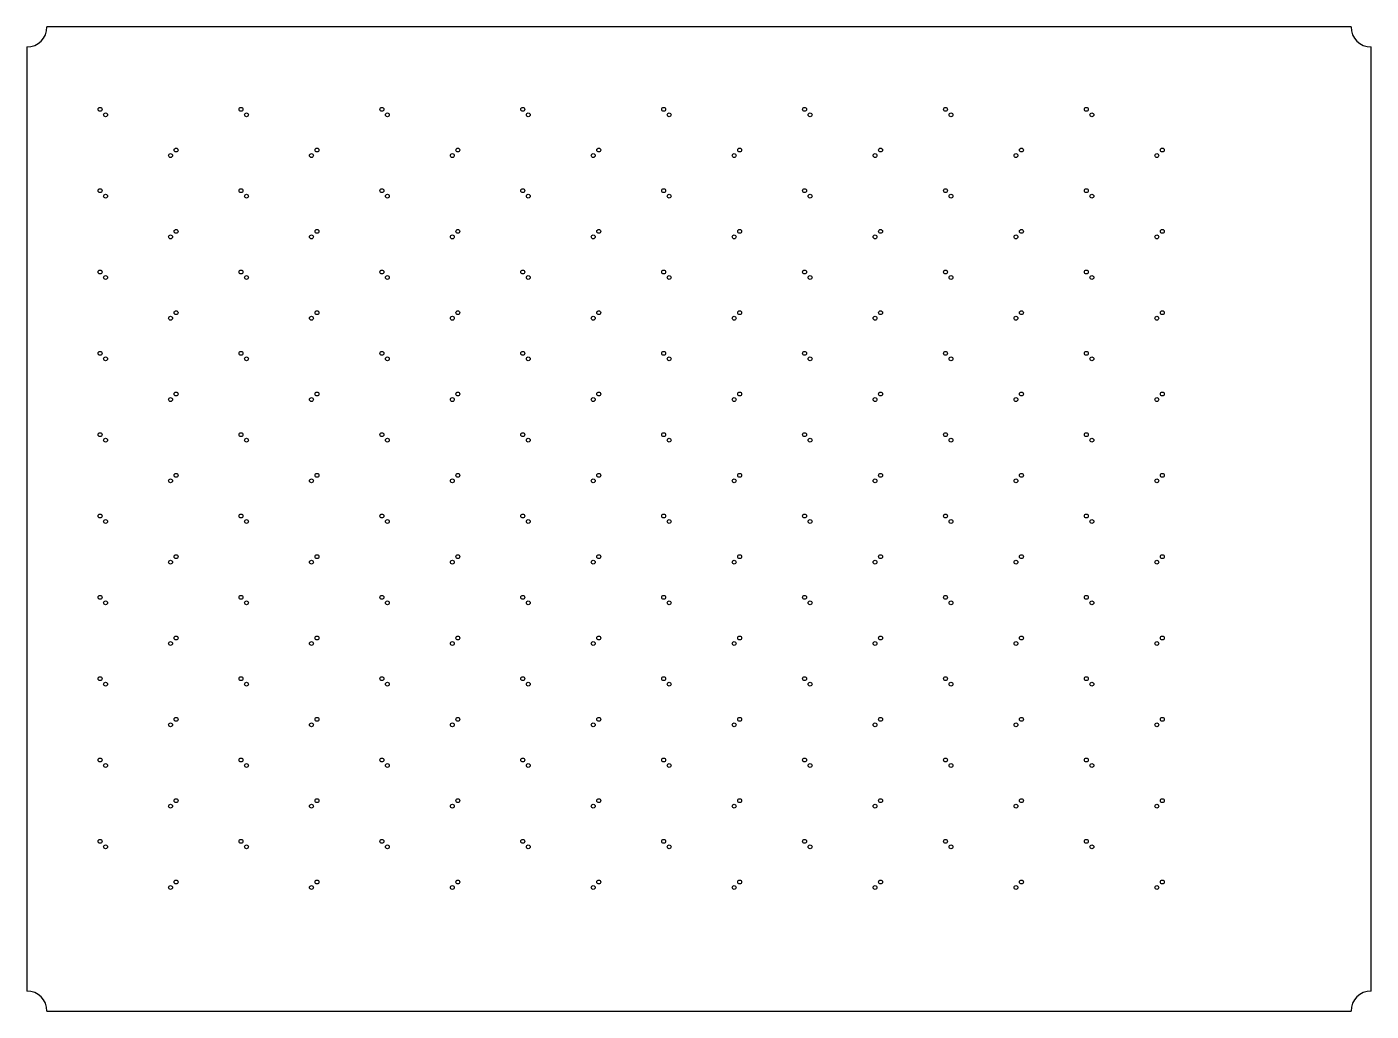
# Model space of a CAD drawing. Header units: millimetres. Extents: x -49 to 54, y -38 to 38.
import ezdxf

# ---------------------------------------------------------------- set-up
doc = ezdxf.new("R2010")
doc.units = ezdxf.units.MM

msp = doc.modelspace()

# ---------------------------------------------------------------- linework, layer by layer
for points in [[(52.85, 38), (-47.85, 38)], [(-49.4, 36.45), (-49.4, -36.45)], [(54.4, -36.45), (54.4, 36.45)], [(-47.85, -38), (52.85, -38)]]:
    msp.add_lwpolyline(points)
for centre in [(-43.747478, 31.631328), (-43.322122, 31.205972), (-32.867478, 31.631328), (-32.442122, 31.205972), (-21.987478, 31.631328), (-21.562122, 31.205972), (-11.107478, 31.631328), (-10.682122, 31.205972), (-0.227478, 31.631328), (0.197878, 31.205972), (10.652522, 31.631328), (11.077878, 31.205972), (21.532522, 31.631328), (21.957878, 31.205972), (32.412522, 31.631328), (32.837878, 31.205972), (-38.305678, 28.064072), (-37.880322, 28.489428), (-27.425678, 28.064072), (-27.000322, 28.489428), (-16.545678, 28.064072), (-16.120322, 28.489428), (-5.665678, 28.064072), (-5.240322, 28.489428), (5.214322, 28.064072), (5.639678, 28.489428), (16.094322, 28.064072), (16.519678, 28.489428), (26.974322, 28.064072), (27.399678, 28.489428), (37.854322, 28.064072), (38.279678, 28.489428), (-43.747478, 25.351328), (-43.322122, 24.925972), (-32.867478, 25.351328), (-32.442122, 24.925972), (-21.987478, 25.351328), (-21.562122, 24.925972), (-11.107478, 25.351328), (-10.682122, 24.925972), (-0.227478, 25.351328), (0.197878, 24.925972), (10.652522, 25.351328), (11.077878, 24.925972), (21.532522, 25.351328), (21.957878, 24.925972), (32.412522, 25.351328), (32.837878, 24.925972), (-38.305678, 21.784072), (-37.880322, 22.209428), (-27.425678, 21.784072), (-27.000322, 22.209428), (-16.545678, 21.784072), (-16.120322, 22.209428), (-5.665678, 21.784072), (-5.240322, 22.209428), (5.214322, 21.784072), (5.639678, 22.209428), (16.094322, 21.784072), (16.519678, 22.209428), (26.974322, 21.784072), (27.399678, 22.209428), (37.854322, 21.784072), (38.279678, 22.209428), (-43.747478, 19.071328), (-43.322122, 18.645972), (-32.867478, 19.071328), (-32.442122, 18.645972), (-21.987478, 19.071328), (-21.562122, 18.645972), (-11.107478, 19.071328), (-10.682122, 18.645972), (-0.227478, 19.071328), (0.197878, 18.645972), (10.652522, 19.071328), (11.077878, 18.645972), (21.532522, 19.071328), (21.957878, 18.645972), (32.412522, 19.071328), (32.837878, 18.645972), (-38.305678, 15.504072), (-37.880322, 15.929428), (-27.425678, 15.504072), (-27.000322, 15.929428), (-16.545678, 15.504072), (-16.120322, 15.929428), (-5.665678, 15.504072), (-5.240322, 15.929428), (5.214322, 15.504072), (5.639678, 15.929428), (16.094322, 15.504072), (16.519678, 15.929428), (26.974322, 15.504072), (27.399678, 15.929428), (37.854322, 15.504072), (38.279678, 15.929428), (-43.747478, 12.791328), (-43.322122, 12.365972), (-32.867478, 12.791328), (-32.442122, 12.365972), (-21.987478, 12.791328), (-21.562122, 12.365972), (-11.107478, 12.791328), (-10.682122, 12.365972), (-0.227478, 12.791328), (0.197878, 12.365972), (10.652522, 12.791328), (11.077878, 12.365972), (21.532522, 12.791328), (21.957878, 12.365972), (32.412522, 12.791328), (32.837878, 12.365972), (-38.305678, 9.224072), (-37.880322, 9.649428), (-27.425678, 9.224072), (-27.000322, 9.649428), (-16.545678, 9.224072), (-16.120322, 9.649428), (-5.665678, 9.224072), (-5.240322, 9.649428), (5.214322, 9.224072), (5.639678, 9.649428), (16.094322, 9.224072), (16.519678, 9.649428), (26.974322, 9.224072), (27.399678, 9.649428), (37.854322, 9.224072), (38.279678, 9.649428), (-43.747478, 6.511328), (-43.322122, 6.085972), (-32.867478, 6.511328), (-32.442122, 6.085972), (-21.987478, 6.511328), (-21.562122, 6.085972), (-11.107478, 6.511328), (-10.682122, 6.085972), (-0.227478, 6.511328), (0.197878, 6.085972), (10.652522, 6.511328), (11.077878, 6.085972), (21.532522, 6.511328), (21.957878, 6.085972), (32.412522, 6.511328), (32.837878, 6.085972), (-37.880322, 3.369428), (-27.000322, 3.369428), (-16.120322, 3.369428), (-5.240322, 3.369428), (5.639678, 3.369428), (16.519678, 3.369428), (27.399678, 3.369428), (38.279678, 3.369428), (-38.305678, 2.944072), (-27.425678, 2.944072), (-16.545678, 2.944072), (-5.665678, 2.944072), (5.214322, 2.944072), (16.094322, 2.944072), (26.974322, 2.944072), (37.854322, 2.944072), (-43.747478, 0.231328), (-32.867478, 0.231328), (-21.987478, 0.231328), (-11.107478, 0.231328), (-0.227478, 0.231328), (10.652522, 0.231328), (21.532522, 0.231328), (32.412522, 0.231328), (-43.322122, -0.194028), (-32.442122, -0.194028), (-21.562122, -0.194028), (-10.682122, -0.194028), (0.197878, -0.194028), (11.077878, -0.194028), (21.957878, -0.194028), (32.837878, -0.194028), (-37.880322, -2.910572), (-27.000322, -2.910572), (-16.120322, -2.910572), (-5.240322, -2.910572), (5.639678, -2.910572), (16.519678, -2.910572), (27.399678, -2.910572), (38.279678, -2.910572), (-38.305678, -3.335928), (-27.425678, -3.335928), (-16.545678, -3.335928), (-5.665678, -3.335928), (5.214322, -3.335928), (16.094322, -3.335928), (26.974322, -3.335928), (37.854322, -3.335928), (-43.747478, -6.048672), (-32.867478, -6.048672), (-21.987478, -6.048672), (-11.107478, -6.048672), (-0.227478, -6.048672), (10.652522, -6.048672), (21.532522, -6.048672), (32.412522, -6.048672), (-43.322122, -6.474028), (-32.442122, -6.474028), (-21.562122, -6.474028), (-10.682122, -6.474028), (0.197878, -6.474028), (11.077878, -6.474028), (21.957878, -6.474028), (32.837878, -6.474028), (-37.880322, -9.190572), (-27.000322, -9.190572), (-16.120322, -9.190572), (-5.240322, -9.190572), (5.639678, -9.190572), (16.519678, -9.190572), (27.399678, -9.190572), (38.279678, -9.190572), (-38.305678, -9.615928), (-27.425678, -9.615928), (-16.545678, -9.615928), (-5.665678, -9.615928), (5.214322, -9.615928), (16.094322, -9.615928), (26.974322, -9.615928), (37.854322, -9.615928), (-43.747478, -12.328672), (-32.867478, -12.328672), (-21.987478, -12.328672), (-11.107478, -12.328672), (-0.227478, -12.328672), (10.652522, -12.328672), (21.532522, -12.328672), (32.412522, -12.328672), (-43.322122, -12.754028), (-32.442122, -12.754028), (-21.562122, -12.754028), (-10.682122, -12.754028), (0.197878, -12.754028), (11.077878, -12.754028), (21.957878, -12.754028), (32.837878, -12.754028), (-37.880322, -15.470572), (-27.000322, -15.470572), (-16.120322, -15.470572), (-5.240322, -15.470572), (5.639678, -15.470572), (16.519678, -15.470572), (27.399678, -15.470572), (38.279678, -15.470572), (-38.305678, -15.895928), (-27.425678, -15.895928), (-16.545678, -15.895928), (-5.665678, -15.895928), (5.214322, -15.895928), (16.094322, -15.895928), (26.974322, -15.895928), (37.854322, -15.895928), (-43.747478, -18.608672), (-32.867478, -18.608672), (-21.987478, -18.608672), (-11.107478, -18.608672), (-0.227478, -18.608672), (10.652522, -18.608672), (21.532522, -18.608672), (32.412522, -18.608672), (-43.322122, -19.034028), (-32.442122, -19.034028), (-21.562122, -19.034028), (-10.682122, -19.034028), (0.197878, -19.034028), (11.077878, -19.034028), (21.957878, -19.034028), (32.837878, -19.034028), (-37.880322, -21.750572), (-27.000322, -21.750572), (-16.120322, -21.750572), (-5.240322, -21.750572), (5.639678, -21.750572), (16.519678, -21.750572), (27.399678, -21.750572), (38.279678, -21.750572), (-38.305678, -22.175928), (-27.425678, -22.175928), (-16.545678, -22.175928), (-5.665678, -22.175928), (5.214322, -22.175928), (16.094322, -22.175928), (26.974322, -22.175928), (37.854322, -22.175928), (-43.747478, -24.888672), (-32.867478, -24.888672), (-21.987478, -24.888672), (-11.107478, -24.888672), (-0.227478, -24.888672), (10.652522, -24.888672), (21.532522, -24.888672), (32.412522, -24.888672), (-43.322122, -25.314028), (-32.442122, -25.314028), (-21.562122, -25.314028), (-10.682122, -25.314028), (0.197878, -25.314028), (11.077878, -25.314028), (21.957878, -25.314028), (32.837878, -25.314028), (-37.880322, -28.030572), (-27.000322, -28.030572), (-16.120322, -28.030572), (-5.240322, -28.030572), (5.639678, -28.030572), (16.519678, -28.030572), (27.399678, -28.030572), (38.279678, -28.030572), (-38.305678, -28.455928), (-27.425678, -28.455928), (-16.545678, -28.455928), (-5.665678, -28.455928), (5.214322, -28.455928), (16.094322, -28.455928), (26.974322, -28.455928), (37.854322, -28.455928)]:
    msp.add_circle(centre, 0.15)
for centre, start, end in [((-49.4, 38), 270, 0), ((54.4, 38), 180, 270), ((-49.4, -38), 0, 90), ((54.4, -38), 90, 180)]:
    msp.add_arc(centre, 1.55, start, end)

doc.saveas('drawing.dxf')
